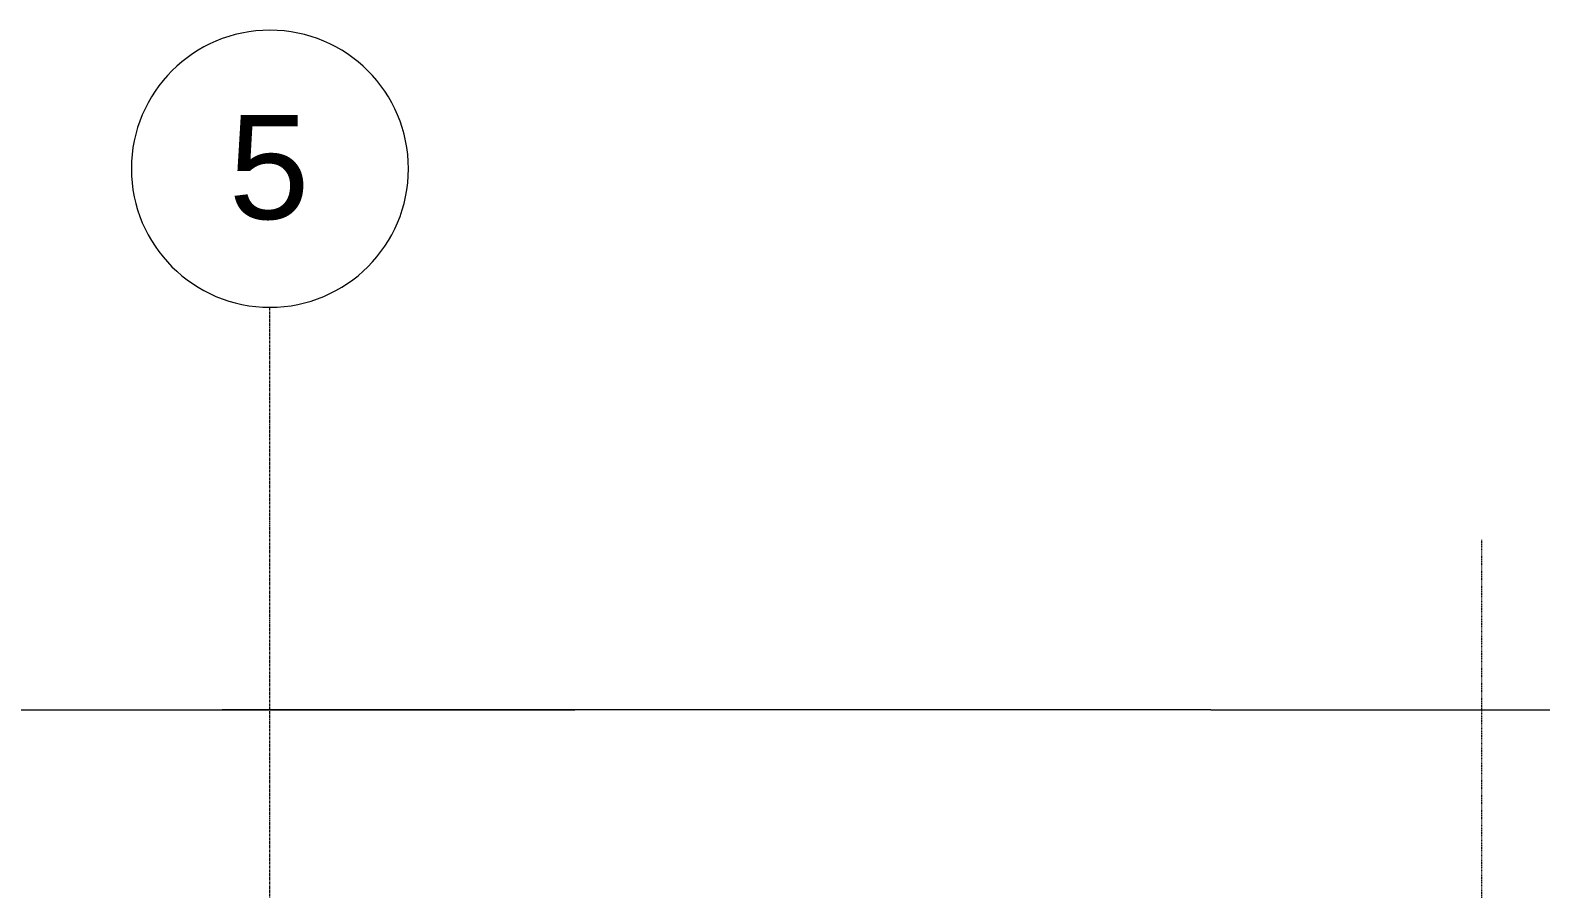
# Model space of a CAD drawing. Header units: inches. Extents: x -4294 to -464, y 9706 to 12475.
# Drawn here: x -2225.2 to -1898.1, y 12287.8 to 12473.7 of the extents above; entities that cross this region are included whole.
import ezdxf

# ---------------------------------------------------------------- set-up
doc = ezdxf.new("R2010")
doc.units = ezdxf.units.IN
doc.header["$MEASUREMENT"] = 0
doc.linetypes.add('Aligning Line 1_8_', pattern=[0.25, 0.125, -0.125])
doc.linetypes.add('Grid Line 1_2_', pattern=[0.875, 0.5, -0.125, 0.125, -0.125])
for name, color, linetype, lineweight in [('0-1', 7, 'Continuous', 5), ('0-6', 165, 'Continuous', 5), ('C-TOPO', 7, 'Continuous', 9), ('G-ANNO-SYMB', 111, 'Aligning Line 1_8_', 9), ('G-ANNO-SYMB-1', 147, 'Aligning Line 1_8_', 9), ('S-GRID-1', 1, 'Grid Line 1_2_', 9), ('S-GRID-IDEN', 1, 'Continuous', 9), ('S-GRID-IDEN-1', 147, 'Continuous', 9)]:
    doc.layers.add(name, color=color, linetype=linetype, lineweight=lineweight)
doc.styles.add('Arial_1', font='arial.ttf', dxfattribs={"height": 22.5})

# ---------------------------------------------------------------- blocks, each defined once
blk = doc.blocks.new('CTR  - Topography_rvt-1-FLOOR PLAN - 1ST FLOOR')
at = {"layer": 'C-TOPO'}
for p, q in [((-2404.52, 12326.59), (-2183.63, 12326.59)), ((-2404.52, 12326.59), (-2183.63, 12326.59)), ((-2107.28, 12326.59), (-2183.63, 12326.59)), ((-2183.63, 12326.59), (-2107.28, 12326.59)), ((-1969.56, 12326.59), (-2107.28, 12326.59)), ((-1969.56, 12326.59), (-2107.28, 12326.59)), ((-1969.56, 12326.59), (-1880.63, 12326.59)), ((-1969.56, 12326.59), (-1880.63, 12326.59))]:
    blk.add_line(p, q, dxfattribs=at)
blk = doc.blocks.new('Grid - Grid Head - Circle-50561-FLOOR PLAN - 1ST FLOOR')
at = {"layer": 'S-GRID-IDEN-1'}
for start, end in [(360, 180), (180, 360)]:
    blk.add_arc((0, 0), 0.25, start, end, dxfattribs=at)
blk = doc.blocks.new('CTR - 1st Phase - Shell_rvt-1-FLOOR PLAN - 1ST FLOOR')
at = {"layer": 'G-ANNO-SYMB-1'}
blk.add_line((-1910.96, 12363.36), (-1910.96, 9706.24), dxfattribs=at)
at = {"layer": 'S-GRID-1'}
blk.add_line((-2173.32, 9836.18), (-2173.32, 12413.74), dxfattribs=at)
at = {"layer": '0-6', "xscale": 120, "yscale": 120, "zscale": 120}
blk.add_blockref('Grid - Grid Head - Circle-50561-FLOOR PLAN - 1ST FLOOR', (-2173.32, 12443.74), dxfattribs=at)
at = {"layer": 'S-GRID-IDEN', "insert": (-2182.24, 12455.35), "char_height": 22.5, "width": 21.21, "attachment_point": 1, "style": 'Arial_1'}
blk.add_mtext('5', dxfattribs=at)
blk = doc.blocks.new('CTR - 1st Phase -Stairs _ Elevators_rvt-1-FLOOR PLAN - 1ST FLOOR')
at = {"layer": 'G-ANNO-SYMB-1'}
blk.add_line((-1910.96, 12363.36), (-1910.96, 9706.24), dxfattribs=at)

msp = doc.modelspace()

# ---------------------------------------------------------------- linework, layer by layer
at = {"layer": 'G-ANNO-SYMB'}
msp.add_line((-1910.9564, 12363.358), (-1910.9564, 9706.2403), dxfattribs=at)

# ---------------------------------------------------------------- block references
at = {"layer": '0-1'}
for name in ['CTR - 1st Phase - Shell_rvt-1-FLOOR PLAN - 1ST FLOOR', 'CTR  - Topography_rvt-1-FLOOR PLAN - 1ST FLOOR', 'CTR - 1st Phase -Stairs _ Elevators_rvt-1-FLOOR PLAN - 1ST FLOOR']:
    msp.add_blockref(name, (0, 0), dxfattribs=at)

doc.saveas('drawing.dxf')
